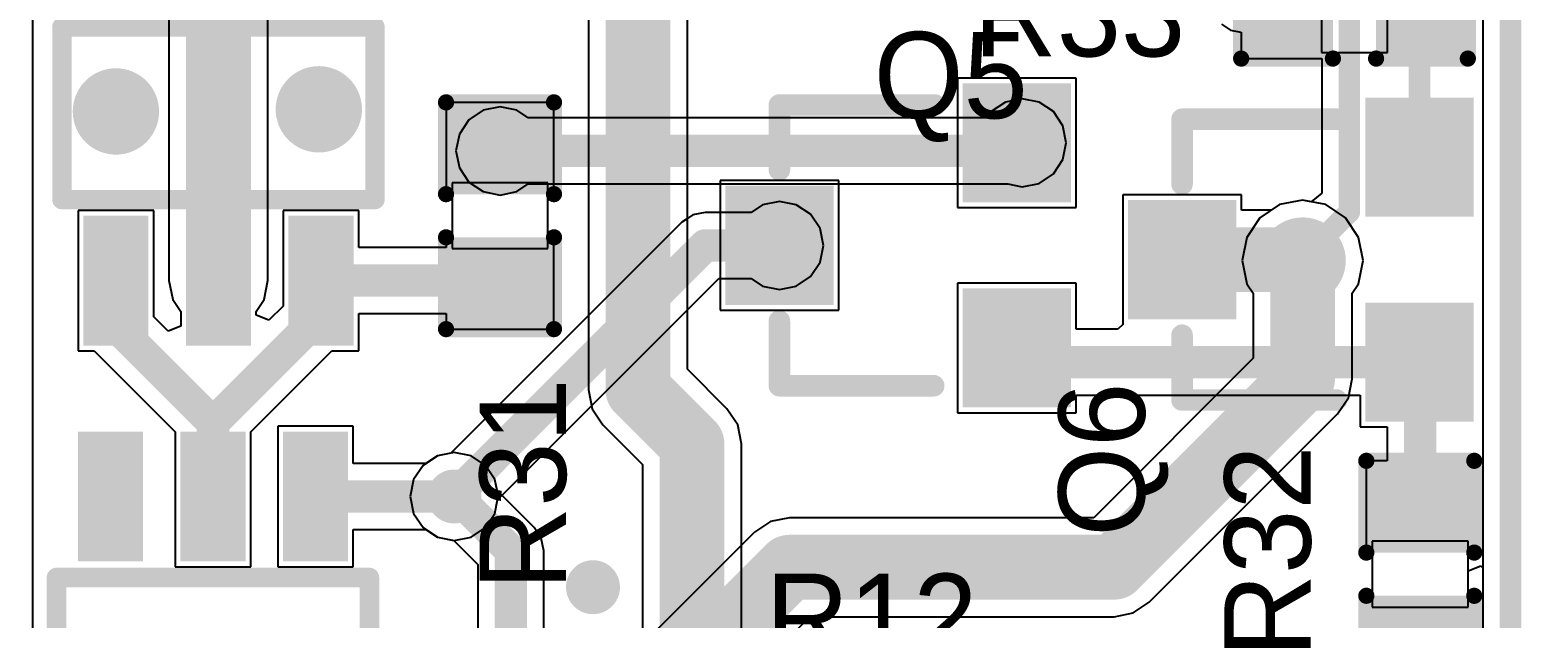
# Model space of a CAD drawing. Extents: x 10.58 to 11.54, y 9.91 to 15.27.
# Drawn here: x 10.877 to 11.421, y 11.531 to 11.745 of the extents above; entities that cross this region are included whole.
import ezdxf

# ---------------------------------------------------------------- set-up
doc = ezdxf.new("R2010")
doc.units = 0
doc.layers.get('0').update_dxf_attribs({"linetype": 'CONTINUOUS'})
for name, color, linetype in [('BOTTOMLAYER', 5, 'CONTINUOUS'), ('KEEPOUTLAYER', 6, 'CONTINUOUS'), ('MULTILAYER', 9, 'CONTINUOUS'), ('TOPLAYER', 1, 'CONTINUOUS'), ('TOPOVERLAY', 2, 'CONTINUOUS'), ('TOPPASTE', 8, 'CONTINUOUS'), ('TOPSOLDER', 216, 'CONTINUOUS'), ('VIAHOLELAYER', 16, 'CONTINUOUS')]:
    doc.layers.add(name, color=color, linetype=linetype)

# ---------------------------------------------------------------- blocks, each defined once
blk = doc.blocks.new('R_0402_1')
at = {"layer": 'TOPLAYER'}
for p, q in [((0.017, 0.0175), (-0.007, 0.0175)), ((-0.007, 0.0175), (-0.007, -0.0175)), ((0.017, -0.0175), (0.017, 0.0175)), ((-0.007, -0.0175), (0.017, -0.0175))]:
    blk.add_line(p, q, dxfattribs=at)
for points in [[(-0.006811, -0.01378), (-0.006811, 0.01378), (-0.030433, -0.01378), (-0.030433, 0.01378)], [(0.040433, -0.01378), (0.040433, 0.01378), (0.016811, -0.01378), (0.016811, 0.01378)]]:
    blk.add_solid(points, dxfattribs=at)
at = {"layer": 'TOPOVERLAY', "const_width": 0.005906}
for points in [[(-0.036339, -0.019685), (-0.036339, 0.019685)], [(-0.036339, 0.019685), (-0.002874, 0.019685)], [(0.012874, 0.019685), (0.046339, 0.019685)], [(0.046339, -0.019685), (0.046339, 0.019685)], [(-0.036339, -0.019685), (-0.002874, -0.019685)], [(0.012874, -0.019685), (0.046339, -0.019685)]]:
    blk.add_lwpolyline(points, dxfattribs=at)
at = {"layer": 'TOPOVERLAY', "const_width": 0.002953}
for points in [[(-0.037815, 0.019685, 1), (-0.034862, 0.019685, 1)], [(-0.037815, 0.019685, 1), (-0.034862, 0.019685, 1)], [(-0.00435, 0.019685, 1), (-0.001398, 0.019685, 1)], [(0.011398, 0.019685, 1), (0.01435, 0.019685, 1)], [(0.044862, 0.019685, 1), (0.047815, 0.019685, 1)], [(0.044862, 0.019685, 1), (0.047815, 0.019685, 1)], [(-0.037815, -0.019685, 1), (-0.034862, -0.019685, 1)], [(-0.037815, -0.019685, 1), (-0.034862, -0.019685, 1)], [(-0.00435, -0.019685, 1), (-0.001398, -0.019685, 1)], [(0.011398, -0.019685, 1), (0.01435, -0.019685, 1)], [(0.044862, -0.019685, 1), (0.047815, -0.019685, 1)], [(0.044862, -0.019685, 1), (0.047815, -0.019685, 1)]]:
    blk.add_lwpolyline(points, format="xyb", close=True, dxfattribs=at)
at = {"layer": 'TOPPASTE'}
for points in [[(-0.006811, -0.01378), (-0.006811, 0.01378), (-0.030433, -0.01378), (-0.030433, 0.01378)], [(0.040433, -0.01378), (0.040433, 0.01378), (0.016811, -0.01378), (0.016811, 0.01378)]]:
    blk.add_solid(points, dxfattribs=at)
at = {"layer": 'TOPSOLDER'}
for points in [[(-0.002811, -0.01778), (-0.002811, 0.01778), (-0.034433, -0.01778), (-0.034433, 0.01778)], [(0.044433, -0.01778), (0.044433, 0.01778), (0.012811, -0.01778), (0.012811, 0.01778)]]:
    blk.add_solid(points, dxfattribs=at)
blk = doc.blocks.new('R_0402_2')
at = {"layer": 'TOPLAYER'}
for p, q in [((0.017, 0.0175), (-0.007, 0.0175)), ((-0.007, 0.0175), (-0.007, -0.0175)), ((0.017, -0.0175), (0.017, 0.0175)), ((-0.007, -0.0175), (0.017, -0.0175))]:
    blk.add_line(p, q, dxfattribs=at)
for points in [[(-0.006811, -0.01378), (-0.006811, 0.01378), (-0.030433, -0.01378), (-0.030433, 0.01378)], [(0.040433, -0.01378), (0.040433, 0.01378), (0.016811, -0.01378), (0.016811, 0.01378)]]:
    blk.add_solid(points, dxfattribs=at)
at = {"layer": 'TOPOVERLAY', "const_width": 0.005906}
for points in [[(-0.036339, 0.019685), (-0.036339, -0.019685)], [(-0.036339, 0.019685), (-0.002874, 0.019685)], [(0.012874, 0.019685), (0.046339, 0.019685)], [(0.046339, 0.019685), (0.046339, -0.019685)], [(-0.036339, -0.019685), (-0.002874, -0.019685)], [(0.012874, -0.019685), (0.046339, -0.019685)]]:
    blk.add_lwpolyline(points, dxfattribs=at)
at = {"layer": 'TOPOVERLAY', "const_width": 0.002953}
for points in [[(-0.037815, 0.019685, 1), (-0.034862, 0.019685, 1)], [(-0.037815, 0.019685, 1), (-0.034862, 0.019685, 1)], [(-0.00435, 0.019685, 1), (-0.001398, 0.019685, 1)], [(0.011398, 0.019685, 1), (0.01435, 0.019685, 1)], [(0.044862, 0.019685, 1), (0.047815, 0.019685, 1)], [(0.044862, 0.019685, 1), (0.047815, 0.019685, 1)], [(-0.037815, -0.019685, 1), (-0.034862, -0.019685, 1)], [(-0.037815, -0.019685, 1), (-0.034862, -0.019685, 1)], [(-0.00435, -0.019685, 1), (-0.001398, -0.019685, 1)], [(0.011398, -0.019685, 1), (0.01435, -0.019685, 1)], [(0.044862, -0.019685, 1), (0.047815, -0.019685, 1)], [(0.044862, -0.019685, 1), (0.047815, -0.019685, 1)]]:
    blk.add_lwpolyline(points, format="xyb", close=True, dxfattribs=at)
at = {"layer": 'TOPPASTE'}
for points in [[(-0.006811, -0.01378), (-0.006811, 0.01378), (-0.030433, -0.01378), (-0.030433, 0.01378)], [(0.040433, -0.01378), (0.040433, 0.01378), (0.016811, -0.01378), (0.016811, 0.01378)]]:
    blk.add_solid(points, dxfattribs=at)
at = {"layer": 'TOPSOLDER'}
for points in [[(-0.002811, -0.01778), (-0.002811, 0.01778), (-0.034433, -0.01778), (-0.034433, 0.01778)], [(0.044433, -0.01778), (0.044433, 0.01778), (0.012811, -0.01778), (0.012811, 0.01778)]]:
    blk.add_solid(points, dxfattribs=at)
blk = doc.blocks.new('R_0402_3')
at = {"layer": 'TOPLAYER'}
for p, q in [((0.017, 0.0175), (-0.007, 0.0175)), ((-0.007, 0.0175), (-0.007, -0.0175)), ((0.017, -0.0175), (0.017, 0.0175)), ((-0.007, -0.0175), (0.017, -0.0175))]:
    blk.add_line(p, q, dxfattribs=at)
for points in [[(-0.006811, -0.01378), (-0.006811, 0.01378), (-0.030433, -0.01378), (-0.030433, 0.01378)], [(0.040433, -0.01378), (0.040433, 0.01378), (0.016811, -0.01378), (0.016811, 0.01378)]]:
    blk.add_solid(points, dxfattribs=at)
at = {"layer": 'TOPOVERLAY', "const_width": 0.005906}
for points in [[(-0.036339, 0.019685), (-0.036339, -0.019685)], [(-0.036339, 0.019685), (-0.002874, 0.019685)], [(0.012874, 0.019685), (0.046339, 0.019685)], [(0.046339, 0.019685), (0.046339, -0.019685)], [(-0.036339, -0.019685), (-0.002874, -0.019685)], [(0.012874, -0.019685), (0.046339, -0.019685)]]:
    blk.add_lwpolyline(points, dxfattribs=at)
at = {"layer": 'TOPOVERLAY', "const_width": 0.002953}
for points in [[(-0.037815, 0.019685, 1), (-0.034862, 0.019685, 1)], [(-0.037815, 0.019685, 1), (-0.034862, 0.019685, 1)], [(-0.00435, 0.019685, 1), (-0.001398, 0.019685, 1)], [(0.011398, 0.019685, 1), (0.01435, 0.019685, 1)], [(0.044862, 0.019685, 1), (0.047815, 0.019685, 1)], [(0.044862, 0.019685, 1), (0.047815, 0.019685, 1)], [(-0.037815, -0.019685, 1), (-0.034862, -0.019685, 1)], [(-0.037815, -0.019685, 1), (-0.034862, -0.019685, 1)], [(-0.00435, -0.019685, 1), (-0.001398, -0.019685, 1)], [(0.011398, -0.019685, 1), (0.01435, -0.019685, 1)], [(0.044862, -0.019685, 1), (0.047815, -0.019685, 1)], [(0.044862, -0.019685, 1), (0.047815, -0.019685, 1)]]:
    blk.add_lwpolyline(points, format="xyb", close=True, dxfattribs=at)
at = {"layer": 'TOPPASTE'}
for points in [[(-0.006811, -0.01378), (-0.006811, 0.01378), (-0.030433, -0.01378), (-0.030433, 0.01378)], [(0.040433, -0.01378), (0.040433, 0.01378), (0.016811, -0.01378), (0.016811, 0.01378)]]:
    blk.add_solid(points, dxfattribs=at)
at = {"layer": 'TOPSOLDER'}
for points in [[(-0.002811, -0.01778), (-0.002811, 0.01778), (-0.034433, -0.01778), (-0.034433, 0.01778)], [(0.044433, -0.01778), (0.044433, 0.01778), (0.012811, -0.01778), (0.012811, 0.01778)]]:
    blk.add_solid(points, dxfattribs=at)
blk = doc.blocks.new('SOT_23_4')
at = {"layer": 'TOPLAYER'}
for points in [[(-0.017716, -0.015748), (0.017716, -0.015748), (-0.017716, 0.015748), (0.017716, 0.015748)], [(-0.055118, -0.102362), (-0.019685, -0.102362), (-0.055118, -0.070866), (-0.019685, -0.070866)], [(0.019686, -0.102362), (0.055119, -0.102362), (0.019686, -0.070866), (0.055119, -0.070866)]]:
    blk.add_solid(points, dxfattribs=at)
at = {"layer": 'TOPOVERLAY', "const_width": 0.003937}
for points in [[(-0.05315, 0, 1), (-0.049213, 0, 1)], [(-0.05315, 0, 1), (-0.049213, 0, 1)], [(-0.029528, 0, 1), (-0.025591, 0, 1)], [(0.025591, 0, 1), (0.029528, 0, 1)], [(0.049213, 0, 1), (0.05315, 0, 1)], [(0.049213, 0, 1), (0.05315, 0, 1)], [(-0.05315, -0.056299, 1), (-0.049213, -0.056299, 1)], [(0.049213, -0.056693, 1), (0.05315, -0.056693, 1)]]:
    blk.add_lwpolyline(points, format="xyb", close=True, dxfattribs=at)
at = {"layer": 'TOPOVERLAY', "const_width": 0.007874}
for points in [[(-0.051181, 0), (-0.051181, -0.056299)], [(-0.051181, 0), (-0.027559, 0)], [(0.027559, 0), (0.051181, 0)], [(0.051181, 0), (0.051181, -0.056693)]]:
    blk.add_lwpolyline(points, dxfattribs=at)
at = {"layer": 'TOPPASTE'}
for points in [[(-0.017716, -0.015748), (0.017716, -0.015748), (-0.017716, 0.015748), (0.017716, 0.015748)], [(-0.055118, -0.102362), (-0.019685, -0.102362), (-0.055118, -0.070866), (-0.019685, -0.070866)], [(0.019686, -0.102362), (0.055119, -0.102362), (0.019686, -0.070866), (0.055119, -0.070866)]]:
    blk.add_solid(points, dxfattribs=at)
at = {"layer": 'TOPSOLDER'}
for points in [[(-0.021716, -0.019748), (0.021716, -0.019748), (-0.021716, 0.019748), (0.021716, 0.019748)], [(-0.059118, -0.106362), (-0.015685, -0.106362), (-0.059118, -0.066866), (-0.015685, -0.066866)], [(0.015686, -0.106362), (0.059118, -0.106362), (0.015686, -0.066866), (0.059118, -0.066866)]]:
    blk.add_solid(points, dxfattribs=at)
blk = doc.blocks.new('SOT_23_5')
at = {"layer": 'TOPLAYER'}
for points in [[(-0.017716, -0.015748), (0.017716, -0.015748), (-0.017716, 0.015748), (0.017716, 0.015748)], [(-0.055118, -0.102362), (-0.019685, -0.102362), (-0.055118, -0.070866), (-0.019685, -0.070866)], [(0.019686, -0.102362), (0.055119, -0.102362), (0.019686, -0.070866), (0.055119, -0.070866)]]:
    blk.add_solid(points, dxfattribs=at)
at = {"layer": 'TOPOVERLAY', "const_width": 0.003937}
for points in [[(-0.05315, 0, 1), (-0.049213, 0, 1)], [(-0.05315, 0, 1), (-0.049213, 0, 1)], [(-0.029528, 0, 1), (-0.025591, 0, 1)], [(0.025591, 0, 1), (0.029528, 0, 1)], [(0.049213, 0, 1), (0.05315, 0, 1)], [(0.049213, 0, 1), (0.05315, 0, 1)], [(-0.05315, -0.056299, 1), (-0.049213, -0.056299, 1)], [(0.049213, -0.056693, 1), (0.05315, -0.056693, 1)]]:
    blk.add_lwpolyline(points, format="xyb", close=True, dxfattribs=at)
at = {"layer": 'TOPOVERLAY', "const_width": 0.007874}
for points in [[(-0.051181, 0), (-0.051181, -0.056299)], [(-0.051181, 0), (-0.027559, 0)], [(0.027559, 0), (0.051181, 0)], [(0.051181, 0), (0.051181, -0.056693)]]:
    blk.add_lwpolyline(points, dxfattribs=at)
at = {"layer": 'TOPPASTE'}
for points in [[(-0.017716, -0.015748), (0.017716, -0.015748), (-0.017716, 0.015748), (0.017716, 0.015748)], [(-0.055118, -0.102362), (-0.019685, -0.102362), (-0.055118, -0.070866), (-0.019685, -0.070866)], [(0.019686, -0.102362), (0.055119, -0.102362), (0.019686, -0.070866), (0.055119, -0.070866)]]:
    blk.add_solid(points, dxfattribs=at)
at = {"layer": 'TOPSOLDER'}
for points in [[(-0.021716, -0.019748), (0.021716, -0.019748), (-0.021716, 0.019748), (0.021716, 0.019748)], [(-0.059118, -0.106362), (-0.015685, -0.106362), (-0.059118, -0.066866), (-0.015685, -0.066866)], [(0.015686, -0.106362), (0.059118, -0.106362), (0.015686, -0.066866), (0.059118, -0.066866)]]:
    blk.add_solid(points, dxfattribs=at)
blk = doc.blocks.new('SOT_23_6L_18')
at = {"layer": 'TOPLAYER'}
for points in [[(-0.045276, 0.080709), (-0.045276, 0.041339), (-0.029528, 0.080709), (-0.029528, 0.041339)], [(-0.007874, 0.080709), (-0.007874, 0.041339), (0.007874, 0.080709), (0.007874, 0.041339)], [(0.029528, 0.080709), (0.029528, 0.041339), (0.045276, 0.080709), (0.045276, 0.041339)], [(-0.045276, -0.041339), (-0.045276, -0.080709), (-0.029528, -0.041339), (-0.029528, -0.080709)], [(-0.007874, -0.041339), (-0.007874, -0.080709), (0.007874, -0.041339), (0.007874, -0.080709)], [(0.029528, -0.041339), (0.029528, -0.080709), (0.045276, -0.041339), (0.045276, -0.080709)]]:
    blk.add_solid(points, dxfattribs=at)
at = {"layer": 'TOPOVERLAY', "const_width": 0.007087}
for points in [[(-0.057087, -0.031496), (-0.057087, 0.031496)], [(-0.057087, 0.031496), (0.057087, 0.031496)], [(0.057087, -0.031496), (0.057087, 0.031496)], [(-0.057087, -0.031496), (0.057087, -0.031496)]]:
    blk.add_lwpolyline(points, dxfattribs=at)
at = {"layer": 'TOPOVERLAY'}
for points, const_width in [([(-0.058858, 0.031496, 1), (-0.055315, 0.031496, 1)], 0.003543), ([(-0.058858, 0.031496, 1), (-0.055315, 0.031496, 1)], 0.003543), ([(0.055315, 0.031496, 1), (0.058858, 0.031496, 1)], 0.003543), ([(0.055315, 0.031496, 1), (0.058858, 0.031496, 1)], 0.003543), ([(-0.058858, -0.031496, 1), (-0.055315, -0.031496, 1)], 0.003543), ([(-0.058858, -0.031496, 1), (-0.055315, -0.031496, 1)], 0.003543), ([(0.055315, -0.031496, 1), (0.058858, -0.031496, 1)], 0.003543), ([(0.055315, -0.031496, 1), (0.058858, -0.031496, 1)], 0.003543), ([(-0.055, -0.045, 1), (-0.062874, -0.045, 1)], 0.007874), ([(-0.064842, -0.045, 1), (-0.060906, -0.045, 1)], 0.003937), ([(-0.056968, -0.045, 1), (-0.053032, -0.045, 1)], 0.003937)]:
    blk.add_lwpolyline(points, format="xyb", close=True, dxfattribs=dict(at, const_width=const_width))
at = {"layer": 'TOPPASTE'}
for points in [[(-0.045276, 0.080709), (-0.045276, 0.041339), (-0.029528, 0.080709), (-0.029528, 0.041339)], [(-0.007874, 0.080709), (-0.007874, 0.041339), (0.007874, 0.080709), (0.007874, 0.041339)], [(0.029528, 0.080709), (0.029528, 0.041339), (0.045276, 0.080709), (0.045276, 0.041339)], [(-0.045276, -0.041339), (-0.045276, -0.080709), (-0.029528, -0.041339), (-0.029528, -0.080709)], [(-0.007874, -0.041339), (-0.007874, -0.080709), (0.007874, -0.041339), (0.007874, -0.080709)], [(0.029528, -0.041339), (0.029528, -0.080709), (0.045276, -0.041339), (0.045276, -0.080709)]]:
    blk.add_solid(points, dxfattribs=at)
at = {"layer": 'TOPSOLDER'}
for points in [[(-0.049276, 0.084709), (-0.049276, 0.037339), (-0.025528, 0.084709), (-0.025528, 0.037339)], [(-0.011874, 0.084709), (-0.011874, 0.037339), (0.011874, 0.084709), (0.011874, 0.037339)], [(0.025528, 0.084709), (0.025528, 0.037339), (0.049276, 0.084709), (0.049276, 0.037339)], [(-0.049276, -0.037339), (-0.049276, -0.084709), (-0.025528, -0.037339), (-0.025528, -0.084709)], [(-0.011874, -0.037339), (-0.011874, -0.084709), (0.011874, -0.037339), (0.011874, -0.084709)], [(0.025528, -0.037339), (0.025528, -0.084709), (0.049276, -0.037339), (0.049276, -0.084709)]]:
    blk.add_solid(points, dxfattribs=at)
blk = doc.blocks.new('SOT_23_6L_71')
at = {"layer": 'TOPLAYER'}
for points in [[(-0.045276, 0.080709), (-0.045276, 0.041339), (-0.029528, 0.080709), (-0.029528, 0.041339)], [(-0.007874, 0.080709), (-0.007874, 0.041339), (0.007874, 0.080709), (0.007874, 0.041339)], [(0.029528, 0.080709), (0.029528, 0.041339), (0.045276, 0.080709), (0.045276, 0.041339)], [(-0.045276, -0.041339), (-0.045276, -0.080709), (-0.029528, -0.041339), (-0.029528, -0.080709)], [(-0.007874, -0.041339), (-0.007874, -0.080709), (0.007874, -0.041339), (0.007874, -0.080709)], [(0.029528, -0.041339), (0.029528, -0.080709), (0.045276, -0.041339), (0.045276, -0.080709)]]:
    blk.add_solid(points, dxfattribs=at)
at = {"layer": 'TOPOVERLAY', "const_width": 0.007087}
for points in [[(-0.057087, 0.031496), (-0.057087, -0.031496)], [(0.057087, 0.031496), (-0.057087, 0.031496)], [(0.057087, 0.031496), (0.057087, -0.031496)], [(0.057087, -0.031496), (-0.057087, -0.031496)]]:
    blk.add_lwpolyline(points, dxfattribs=at)
at = {"layer": 'TOPOVERLAY'}
for points, const_width in [([(-0.058858, 0.031496, 1), (-0.055315, 0.031496, 1)], 0.003543), ([(-0.058858, 0.031496, 1), (-0.055315, 0.031496, 1)], 0.003543), ([(0.055315, 0.031496, 1), (0.058858, 0.031496, 1)], 0.003543), ([(0.055315, 0.031496, 1), (0.058858, 0.031496, 1)], 0.003543), ([(-0.058858, -0.031496, 1), (-0.055315, -0.031496, 1)], 0.003543), ([(-0.058858, -0.031496, 1), (-0.055315, -0.031496, 1)], 0.003543), ([(0.055315, -0.031496, 1), (0.058858, -0.031496, 1)], 0.003543), ([(0.055315, -0.031496, 1), (0.058858, -0.031496, 1)], 0.003543), ([(-0.055, -0.045, 1), (-0.062874, -0.045, 1)], 0.007874), ([(-0.064842, -0.045, 1), (-0.060906, -0.045, 1)], 0.003937), ([(-0.056968, -0.045, 1), (-0.053032, -0.045, 1)], 0.003937)]:
    blk.add_lwpolyline(points, format="xyb", close=True, dxfattribs=dict(at, const_width=const_width))
at = {"layer": 'TOPPASTE'}
for points in [[(-0.045276, 0.080709), (-0.045276, 0.041339), (-0.029528, 0.080709), (-0.029528, 0.041339)], [(-0.007874, 0.080709), (-0.007874, 0.041339), (0.007874, 0.080709), (0.007874, 0.041339)], [(0.029528, 0.080709), (0.029528, 0.041339), (0.045276, 0.080709), (0.045276, 0.041339)], [(-0.045276, -0.041339), (-0.045276, -0.080709), (-0.029528, -0.041339), (-0.029528, -0.080709)], [(-0.007874, -0.041339), (-0.007874, -0.080709), (0.007874, -0.041339), (0.007874, -0.080709)], [(0.029528, -0.041339), (0.029528, -0.080709), (0.045276, -0.041339), (0.045276, -0.080709)]]:
    blk.add_solid(points, dxfattribs=at)
at = {"layer": 'TOPSOLDER'}
for points in [[(-0.049276, 0.084709), (-0.049276, 0.037339), (-0.025528, 0.084709), (-0.025528, 0.037339)], [(-0.011874, 0.084709), (-0.011874, 0.037339), (0.011874, 0.084709), (0.011874, 0.037339)], [(0.025528, 0.084709), (0.025528, 0.037339), (0.049276, 0.084709), (0.049276, 0.037339)], [(-0.049276, -0.037339), (-0.049276, -0.084709), (-0.025528, -0.037339), (-0.025528, -0.084709)], [(-0.011874, -0.037339), (-0.011874, -0.084709), (0.011874, -0.037339), (0.011874, -0.084709)], [(0.025528, -0.037339), (0.025528, -0.084709), (0.049276, -0.037339), (0.049276, -0.084709)]]:
    blk.add_solid(points, dxfattribs=at)

msp = doc.modelspace()

# ---------------------------------------------------------------- linework, layer by layer
at = {"layer": 'BOTTOMLAYER'}
for p, q in [((11.406985, 12.425671), (11.406985, 11.328965)), ((10.877994, 11.047513), (10.877994, 11.903213)), ((11.232805, 11.718936), (11.227596, 11.715456)), ((11.23895, 11.720159), (11.232805, 11.718936)), ((11.245095, 11.718936), (11.23895, 11.720159)), ((11.250304, 11.715456), (11.245095, 11.718936)), ((11.042314, 11.715957), (11.037105, 11.712476)), ((11.048459, 11.717179), (11.042314, 11.715957)), ((11.054603, 11.715957), (11.048459, 11.717179)), ((11.058782, 11.713165), (11.054603, 11.715957)), ((11.226066, 11.713165), (11.058782, 11.713165)), ((11.227596, 11.715456), (11.226066, 11.713165)), ((11.253784, 11.710247), (11.250304, 11.715456)), ((11.033625, 11.707267), (11.032402, 11.701123)), ((11.037105, 11.712476), (11.033625, 11.707267)), ((11.255007, 11.704102), (11.253784, 11.710247)), ((11.253784, 11.697957), (11.255007, 11.704102)), ((11.032402, 11.701123), (11.033625, 11.694978)), ((11.250304, 11.692748), (11.253784, 11.697957)), ((11.033625, 11.694978), (11.037105, 11.689769)), ((11.245095, 11.689268), (11.250304, 11.692748)), ((11.037105, 11.689769), (11.042314, 11.686288)), ((11.042314, 11.686288), (11.048459, 11.685066)), ((11.048459, 11.685066), (11.054603, 11.686288)), ((11.054603, 11.686288), (11.058782, 11.68908)), ((11.058782, 11.68908), (11.233749, 11.68908)), ((11.233749, 11.68908), (11.23895, 11.688046)), ((11.23895, 11.688046), (11.245095, 11.689268)), ((11.144223, 11.681535), (11.140044, 11.678743)), ((11.150367, 11.682757), (11.144223, 11.681535)), ((11.156512, 11.681535), (11.150367, 11.682757)), ((11.161721, 11.678054), (11.156512, 11.681535)), ((11.332784, 11.681553), (11.325622, 11.676767)), ((11.341233, 11.683233), (11.332784, 11.681553)), ((11.349682, 11.681553), (11.341233, 11.683233)), ((11.356844, 11.676767), (11.349682, 11.681553)), ((11.114837, 11.675216), (11.03056, 11.590939)), ((11.117179, 11.676781), (11.114837, 11.675216)), ((11.114837, 11.675216), (11.114837, 11.675216)), ((11.118744, 11.677826), (11.117179, 11.676781)), ((11.123352, 11.678743), (11.118744, 11.677826)), ((11.140044, 11.678743), (11.123352, 11.678743)), ((11.165202, 11.672845), (11.161721, 11.678054)), ((11.325622, 11.676767), (11.320836, 11.669605)), ((11.36163, 11.669605), (11.356844, 11.676767)), ((11.166424, 11.666701), (11.165202, 11.672845)), ((11.320836, 11.669605), (11.319155, 11.661156)), ((11.363311, 11.661156), (11.36163, 11.669605)), ((11.165202, 11.660556), (11.166424, 11.666701)), ((11.161721, 11.655347), (11.165202, 11.660556)), ((11.319155, 11.661156), (11.320836, 11.652707)), ((11.36163, 11.652707), (11.363311, 11.661156)), ((11.047591, 11.573908), (11.128341, 11.654658)), ((11.128341, 11.654658), (11.140044, 11.654658)), ((11.140044, 11.654658), (11.144223, 11.651866)), ((11.156512, 11.651866), (11.161721, 11.655347)), ((11.320836, 11.652707), (11.323169, 11.649214)), ((11.359296, 11.649214), (11.36163, 11.652707)), ((11.144223, 11.651866), (11.150367, 11.650644)), ((11.150367, 11.650644), (11.156512, 11.651866)), ((11.323169, 11.649214), (11.323169, 11.625528)), ((11.359296, 11.618045), (11.359296, 11.649214)), ((11.323169, 11.625528), (11.26505, 11.567408)), ((11.357921, 11.611133), (11.359296, 11.618045)), ((11.354006, 11.605272), (11.357921, 11.611133)), ((11.285305, 11.536572), (11.354006, 11.605272)), ((11.025632, 11.589959), (11.020423, 11.586478)), ((11.03056, 11.590939), (11.025632, 11.589959)), ((11.020423, 11.586478), (11.016942, 11.581269)), ((11.016942, 11.581269), (11.01572, 11.575124)), ((11.01572, 11.575124), (11.016942, 11.56898)), ((11.04661, 11.56898), (11.047591, 11.573908)), ((11.016942, 11.56898), (11.020423, 11.563771)), ((11.04313, 11.563771), (11.04661, 11.56898)), ((11.147115, 11.566033), (11.141255, 11.562117)), ((11.154028, 11.567408), (11.147115, 11.566033)), ((11.26505, 11.567408), (11.154028, 11.567408)), ((11.141255, 11.562117), (10.970389, 11.391251)), ((11.020423, 11.563771), (11.025632, 11.56029)), ((11.025632, 11.56029), (11.031776, 11.559068)), ((11.031776, 11.559068), (11.037921, 11.56029)), ((11.037921, 11.56029), (11.04313, 11.563771)), ((11.279445, 11.532656), (11.285305, 11.536572)), ((11.001226, 11.370996), (11.16151, 11.531281)), ((11.16151, 11.531281), (11.272532, 11.531281)), ((11.272532, 11.531281), (11.279445, 11.532656))]:
    msp.add_line(p, q, dxfattribs=at)
for points, const_width in [([(10.90048, 11.715527, 1), (10.916228, 11.715527, 1)], 0.015748), ([(10.974496, 11.716315, 1), (10.990244, 11.716315, 1)], 0.015748), ([(11.234029, 11.704102, 1), (11.243871, 11.704102, 1)], 0.009843), ([(11.043538, 11.701123, 1), (11.05338, 11.701123, 1)], 0.009843), ([(11.235997, 11.704102, 1), (11.241903, 11.704102, 1)], 0.005906), ([(11.045506, 11.701123, 1), (11.051412, 11.701123, 1)], 0.005906), ([(11.233018, 11.701123, 1), (11.238923, 11.701123, 1)], 0.005906), ([(11.233018, 11.701123, 1), (11.238923, 11.701123, 1)], 0.005906), ([(11.145446, 11.666701, 1), (11.155289, 11.666701, 1)], 0.009843), ([(11.333359, 11.661156, 1), (11.349107, 11.661156, 1)], 0.015748), ([(11.1204, 11.666701, 1), (11.126305, 11.666701, 1)], 0.005906), ([(11.1204, 11.666701, 1), (11.126305, 11.666701, 1)], 0.005906), ([(11.147415, 11.666701, 1), (11.15332, 11.666701, 1)], 0.005906), ([(11.335327, 11.661156, 1), (11.347138, 11.661156, 1)], 0.011811), ([(11.335327, 11.618045, 1), (11.347138, 11.618045, 1)], 0.011811), ([(11.335327, 11.618045, 1), (11.347138, 11.618045, 1)], 0.011811), ([(11.026855, 11.575124, 1), (11.036697, 11.575124, 1)], 0.009843), ([(11.028823, 11.575124, 1), (11.034729, 11.575124, 1)], 0.005906), ([(11.148122, 11.549345, 1), (11.159933, 11.549345, 1)], 0.011811), ([(11.148122, 11.549345, 1), (11.159933, 11.549345, 1)], 0.011811), ([(11.266626, 11.549345, 1), (11.278438, 11.549345, 1)], 0.011811), ([(11.266626, 11.549345, 1), (11.278438, 11.549345, 1)], 0.011811), ([(11.077453, 11.542061, 1), (11.087296, 11.542061, 1)], 0.009843)]:
    msp.add_lwpolyline(points, format="xyb", close=True, dxfattribs=dict(at, const_width=const_width))
for points, const_width in [([(11.235971, 11.701123), (11.23895, 11.704102)], 0.011811), ([(11.048459, 11.701123), (11.235971, 11.701123)], 0.011811), ([(11.031776, 11.575124), (11.123352, 11.666701)], 0.011811), ([(11.123352, 11.666701), (11.150367, 11.666701)], 0.011811), ([(11.341233, 11.618045), (11.341233, 11.661156)], 0.023622), ([(11.272532, 11.549345), (11.341233, 11.618045)], 0.023622), ([(10.983162, 11.378478), (11.154028, 11.549345)], 0.023622), ([(11.154028, 11.549345), (11.272532, 11.549345)], 0.023622)]:
    msp.add_lwpolyline(points, dxfattribs=dict(at, const_width=const_width))
at = {"layer": 'KEEPOUTLAYER', "const_width": 0.007874}
msp.add_lwpolyline([(11.417021, 10.696586), (11.417021, 12.641469)], dxfattribs=at)
at = {"layer": 'MULTILAYER'}
for points, const_width in [([(10.90048, 11.715527, 1), (10.916228, 11.715527, 1)], 0.015748), ([(10.974496, 11.716315, 1), (10.990244, 11.716315, 1)], 0.015748), ([(11.234029, 11.704102, 1), (11.243871, 11.704102, 1)], 0.009843), ([(11.043538, 11.701123, 1), (11.05338, 11.701123, 1)], 0.009843), ([(11.145446, 11.666701, 1), (11.155289, 11.666701, 1)], 0.009843), ([(11.333359, 11.661156, 1), (11.349107, 11.661156, 1)], 0.015748), ([(11.026855, 11.575124, 1), (11.036697, 11.575124, 1)], 0.009843), ([(11.077453, 11.542061, 1), (11.087296, 11.542061, 1)], 0.009843)]:
    msp.add_lwpolyline(points, format="xyb", close=True, dxfattribs=dict(at, const_width=const_width))
at = {"layer": 'TOPLAYER'}
for p, q in [((11.080695, 12.045195), (11.080695, 11.614063)), ((11.116822, 11.621545), (11.116822, 12.045195)), ((10.927697, 11.77592), (10.927697, 11.653872)), ((10.963824, 11.653872), (10.963824, 11.77592)), ((11.311658, 11.747405), (11.314914, 11.745229)), ((11.314914, 11.745229), (11.318754, 11.744465)), ((11.318754, 11.744465), (11.31882, 11.744465)), ((11.31882, 11.744465), (11.31882, 11.734816)), ((11.31882, 11.734816), (11.348247, 11.734816)), ((11.348247, 11.734816), (11.348247, 11.685779)), ((11.258635, 11.727725), (11.215328, 11.727725)), ((11.215328, 11.727725), (11.215328, 11.680481)), ((11.258635, 11.680481), (11.258635, 11.727725)), ((11.068144, 11.718839), (11.028774, 11.718839)), ((11.028774, 11.718839), (11.028774, 11.683406)), ((11.068144, 11.683406), (11.068144, 11.718839)), ((11.172021, 11.690323), (11.128714, 11.690323)), ((11.128714, 11.690323), (11.128714, 11.643079)), ((11.172021, 11.643079), (11.172021, 11.690323)), ((11.348247, 11.685779), (11.344382, 11.682607)), ((11.028774, 11.683406), (11.030959, 11.683406)), ((11.030959, 11.683406), (11.030959, 11.671595)), ((11.065959, 11.671595), (11.065959, 11.683406)), ((11.065959, 11.683406), (11.068144, 11.683406)), ((11.215328, 11.680481), (11.258635, 11.680481)), ((11.318912, 11.685123), (11.275605, 11.685123)), ((11.275605, 11.685123), (11.275605, 11.639677)), ((11.318912, 11.679564), (11.318912, 11.685123)), ((11.332784, 11.681553), (11.329808, 11.679564)), ((11.341233, 11.683233), (11.332784, 11.681553)), ((11.344382, 11.682607), (11.341233, 11.683233)), ((10.922138, 11.679463), (10.894579, 11.679463)), ((10.894579, 11.679463), (10.894579, 11.628282)), ((10.922138, 11.640588), (10.922138, 11.679463)), ((10.996942, 11.679463), (10.969383, 11.679463)), ((10.969383, 11.679463), (10.969383, 11.644591)), ((10.996942, 11.665915), (10.996942, 11.679463)), ((11.329808, 11.679564), (11.318912, 11.679564)), ((11.030959, 11.671595), (11.028774, 11.671595)), ((11.028774, 11.671595), (11.028774, 11.665915)), ((11.068144, 11.671595), (11.065959, 11.671595)), ((11.068144, 11.636162), (11.068144, 11.671595)), ((11.028774, 11.665915), (10.996942, 11.665915)), ((10.927697, 11.653872), (10.929072, 11.64696)), ((10.962449, 11.64696), (10.963824, 11.653872)), ((11.258635, 11.652921), (11.215328, 11.652921)), ((11.215328, 11.652921), (11.215328, 11.605677)), ((11.258635, 11.636141), (11.258635, 11.652921)), ((10.929072, 11.64696), (10.931981, 11.642606)), ((10.931981, 11.642606), (10.931981, 11.637278)), ((10.95954, 11.642606), (10.962449, 11.64696)), ((10.95954, 11.641281), (10.95954, 11.642606)), ((10.969383, 11.644591), (10.964159, 11.639368)), ((10.996942, 11.628282), (10.996942, 11.64183)), ((10.996942, 11.64183), (11.028774, 11.64183)), ((11.028774, 11.64183), (11.028774, 11.636162)), ((11.128714, 11.643079), (11.172021, 11.643079)), ((10.927361, 11.635365), (10.922138, 11.640588)), ((10.931981, 11.637278), (10.927361, 11.635365)), ((10.964159, 11.639368), (10.95954, 11.641281)), ((11.275605, 11.637879), (11.273868, 11.636141)), ((11.275605, 11.639677), (11.275605, 11.639677)), ((11.275605, 11.639677), (11.275605, 11.639677)), ((11.275605, 11.639677), (11.275605, 11.637879)), ((11.028774, 11.636162), (11.068144, 11.636162)), ((11.273868, 11.636141), (11.258635, 11.636141)), ((10.894579, 11.628282), (10.900383, 11.628282)), ((10.900383, 11.628282), (10.929979, 11.598686)), ((10.957538, 11.598686), (10.987134, 11.628282)), ((10.987134, 11.628282), (10.996942, 11.628282)), ((11.131255, 11.607112), (11.116822, 11.621545)), ((11.080695, 11.614063), (11.080695, 11.614063)), ((11.080695, 11.614063), (11.080695, 11.614063)), ((11.080695, 11.614063), (11.08207, 11.60715)), ((11.258635, 11.605677), (11.258635, 11.612057)), ((11.258635, 11.612057), (11.36222, 11.612057)), ((11.36222, 11.612057), (11.36222, 11.600477)), ((11.08207, 11.60715), (11.085986, 11.60129)), ((11.135171, 11.601252), (11.131255, 11.607112)), ((11.215328, 11.605677), (11.258635, 11.605677)), ((10.929979, 11.598686), (10.929979, 11.549534)), ((10.957538, 11.549534), (10.957538, 11.598686)), ((10.99494, 11.600715), (10.967381, 11.600715)), ((10.967381, 11.600715), (10.967381, 11.549534)), ((10.99494, 11.587167), (10.99494, 11.600715)), ((11.085986, 11.60129), (11.100419, 11.586857)), ((11.136546, 11.594339), (11.135171, 11.601252)), ((11.36222, 11.600477), (11.372116, 11.600477)), ((11.372116, 11.600477), (11.372116, 11.588139)), ((11.136546, 11.330627), (11.136546, 11.594339)), ((11.136546, 11.594339), (11.136546, 11.594339)), ((11.136546, 11.594339), (11.136546, 11.594339)), ((11.136546, 11.594339), (11.136546, 11.594339)), ((11.136546, 11.594339), (11.136546, 11.594339)), ((11.136546, 11.594339), (11.136546, 11.594339)), ((11.025632, 11.589959), (11.021453, 11.587167)), ((11.031776, 11.591181), (11.025632, 11.589959)), ((11.037921, 11.589959), (11.031776, 11.591181)), ((11.04313, 11.586478), (11.037921, 11.589959)), ((11.372116, 11.588139), (11.364474, 11.588139)), ((11.364474, 11.588139), (11.364474, 11.552706)), ((11.021453, 11.587167), (10.99494, 11.587167)), ((11.04661, 11.581269), (11.04313, 11.586478)), ((11.100419, 11.586857), (11.100419, 11.167594)), ((11.047391, 11.577343), (11.04661, 11.581269)), ((11.060875, 11.563859), (11.047391, 11.577343)), ((10.99494, 11.549534), (10.99494, 11.563082)), ((10.99494, 11.563082), (11.021453, 11.563082)), ((11.021453, 11.563082), (11.025632, 11.56029)), ((11.025632, 11.56029), (11.031563, 11.55911)), ((11.060876, 11.563858), (11.060875, 11.563859)), ((11.06244, 11.561516), (11.060876, 11.563858)), ((11.063486, 11.559952), (11.06244, 11.561516)), ((11.031563, 11.55911), (11.040318, 11.550355)), ((11.064403, 11.555343), (11.063486, 11.559952)), ((11.064403, 11.428394), (11.064403, 11.555343)), ((10.929979, 11.549534), (10.957538, 11.549534)), ((10.967381, 11.549534), (10.99494, 11.549534)), ((11.040318, 11.550355), (11.040318, 11.428394)), ((11.364474, 11.552706), (11.366659, 11.552706)), ((11.366659, 11.552706), (11.366659, 11.534801)), ((11.401659, 11.547964), (11.406278, 11.549878)), ((11.406278, 11.549878), (11.406985, 11.549171)), ((11.401659, 11.534801), (11.401659, 11.547964)), ((11.406985, 11.549171), (11.406985, 11.328965)), ((11.366659, 11.534801), (11.401659, 11.534801))]:
    msp.add_line(p, q, dxfattribs=at)
for points, const_width in [([(11.098759, 11.614063), (11.098759, 12.100401)], 0.023622), ([(10.94576, 11.653872), (10.94576, 11.77592)], 0.023622), ([(11.358282, 11.678895), (11.358282, 11.768512)], 0.007874), ([(11.383873, 11.698903), (11.383873, 11.754408)], 0.007874), ([(11.340888, 11.661501), (11.358282, 11.678895)], 0.007874), ([(11.297259, 11.661501), (11.340888, 11.661501)], 0.023622), ([(11.340888, 11.661501), (11.341233, 11.661156)], 0.023622), ([(10.908359, 11.637337), (10.908359, 11.653872)], 0.011811), ([(10.983162, 11.653872), (11.048452, 11.653872)], 0.011811), ([(10.983162, 11.64134), (10.983162, 11.653872)], 0.011811), ([(11.048452, 11.653872), (11.048459, 11.653879)], 0.011811), ([(10.908359, 11.637337), (10.943759, 11.601937)], 0.011811), ([(10.943759, 11.601937), (10.983162, 11.64134)], 0.011811), ([(11.23895, 11.629299), (11.24415, 11.624099)], 0.011811), ([(11.098759, 11.614063), (11.118482, 11.594339)], 0.023622), ([(11.24415, 11.624099), (11.383873, 11.624099)], 0.011811), ([(11.383873, 11.624099), (11.384159, 11.623813)], 0.011811), ([(11.384159, 11.570423), (11.384159, 11.623813)], 0.011811), ([(10.943759, 11.575124), (10.943759, 11.601937)], 0.011811), ([(11.118482, 11.150094), (11.118482, 11.594339)], 0.023622), ([(10.98116, 11.575124), (11.031776, 11.575124)], 0.011811), ([(11.031776, 11.575124), (11.032178, 11.575526)], 0.011811), ([(11.032178, 11.575526), (11.05236, 11.555343)], 0.011811), ([(11.05236, 11.411661), (11.05236, 11.555343)], 0.011811)]:
    msp.add_lwpolyline(points, dxfattribs=dict(at, const_width=const_width))
for points, const_width in [([(10.90048, 11.715527, 1), (10.916228, 11.715527, 1)], 0.015748), ([(10.974496, 11.716315, 1), (10.990244, 11.716315, 1)], 0.015748), ([(11.234029, 11.704102, 1), (11.243871, 11.704102, 1)], 0.009843), ([(11.043538, 11.701123, 1), (11.05338, 11.701123, 1)], 0.009843), ([(11.381904, 11.698903, 1), (11.385841, 11.698903, 1)], 0.003937), ([(11.356314, 11.678895, 1), (11.360251, 11.678895, 1)], 0.003937), ([(11.356314, 11.678895, 1), (11.360251, 11.678895, 1)], 0.003937), ([(11.145446, 11.666701, 1), (11.155289, 11.666701, 1)], 0.009843), ([(11.333359, 11.661156, 1), (11.349107, 11.661156, 1)], 0.015748), ([(11.291353, 11.661501, 1), (11.303164, 11.661501, 1)], 0.011811), ([(11.334982, 11.661501, 1), (11.346793, 11.661501, 1)], 0.011811), ([(11.334982, 11.661501, 1), (11.346793, 11.661501, 1)], 0.011811), ([(11.335327, 11.661156, 1), (11.347138, 11.661156, 1)], 0.011811), ([(10.939855, 11.653872, 1), (10.951666, 11.653872, 1)], 0.011811), ([(11.338919, 11.661501, 1), (11.342856, 11.661501, 1)], 0.003937), ([(10.905406, 11.653872, 1), (10.911312, 11.653872, 1)], 0.005906), ([(10.980209, 11.653872, 1), (10.986115, 11.653872, 1)], 0.005906), ([(10.980209, 11.653872, 1), (10.986115, 11.653872, 1)], 0.005906), ([(11.0455, 11.653872, 1), (11.051405, 11.653872, 1)], 0.005906), ([(11.0455, 11.653872, 1), (11.051405, 11.653872, 1)], 0.005906), ([(11.045506, 11.653879, 1), (11.051412, 11.653879, 1)], 0.005906), ([(10.905406, 11.637337, 1), (10.911312, 11.637337, 1)], 0.005906), ([(10.905406, 11.637337, 1), (10.911312, 11.637337, 1)], 0.005906), ([(10.980209, 11.64134, 1), (10.986115, 11.64134, 1)], 0.005906), ([(10.980209, 11.64134, 1), (10.986115, 11.64134, 1)], 0.005906), ([(11.235997, 11.629299, 1), (11.241903, 11.629299, 1)], 0.005906), ([(11.092853, 11.614063, 1), (11.104664, 11.614063, 1)], 0.011811), ([(11.092853, 11.614063, 1), (11.104664, 11.614063, 1)], 0.011811), ([(11.241197, 11.624099, 1), (11.247103, 11.624099, 1)], 0.005906), ([(11.241197, 11.624099, 1), (11.247103, 11.624099, 1)], 0.005906), ([(11.38092, 11.624099, 1), (11.386826, 11.624099, 1)], 0.005906), ([(11.38092, 11.624099, 1), (11.386826, 11.624099, 1)], 0.005906), ([(11.381206, 11.623813, 1), (11.387111, 11.623813, 1)], 0.005906), ([(11.381206, 11.623813, 1), (11.387111, 11.623813, 1)], 0.005906), ([(10.940806, 11.601937, 1), (10.946711, 11.601937, 1)], 0.005906), ([(10.940806, 11.601937, 1), (10.946711, 11.601937, 1)], 0.005906), ([(10.940806, 11.601937, 1), (10.946711, 11.601937, 1)], 0.005906), ([(11.112577, 11.594339, 1), (11.124388, 11.594339, 1)], 0.011811), ([(11.112577, 11.594339, 1), (11.124388, 11.594339, 1)], 0.011811), ([(11.026855, 11.575124, 1), (11.036697, 11.575124, 1)], 0.009843), ([(10.940806, 11.575124, 1), (10.946711, 11.575124, 1)], 0.005906), ([(10.978208, 11.575124, 1), (10.984113, 11.575124, 1)], 0.005906), ([(11.028823, 11.575124, 1), (11.034729, 11.575124, 1)], 0.005906), ([(11.028823, 11.575124, 1), (11.034729, 11.575124, 1)], 0.005906), ([(11.029225, 11.575526, 1), (11.03513, 11.575526, 1)], 0.005906), ([(11.029225, 11.575526, 1), (11.03513, 11.575526, 1)], 0.005906), ([(11.381206, 11.570423, 1), (11.387111, 11.570423, 1)], 0.005906), ([(11.049408, 11.555343, 1), (11.055313, 11.555343, 1)], 0.005906), ([(11.049408, 11.555343, 1), (11.055313, 11.555343, 1)], 0.005906), ([(11.077453, 11.542061, 1), (11.087296, 11.542061, 1)], 0.009843)]:
    msp.add_lwpolyline(points, format="xyb", close=True, dxfattribs=dict(at, const_width=const_width))
at = {"layer": 'VIAHOLELAYER'}
for points, const_width in [([(10.902449, 11.715527, 1), (10.91426, 11.715527, 1)], 0.011811), ([(10.976464, 11.716315, 1), (10.988275, 11.716315, 1)], 0.011811), ([(11.235997, 11.704102, 1), (11.241903, 11.704102, 1)], 0.005906), ([(11.045506, 11.701123, 1), (11.051412, 11.701123, 1)], 0.005906), ([(11.147415, 11.666701, 1), (11.15332, 11.666701, 1)], 0.005906), ([(11.335327, 11.661156, 1), (11.347138, 11.661156, 1)], 0.011811), ([(11.028823, 11.575124, 1), (11.034729, 11.575124, 1)], 0.005906), ([(11.079422, 11.542061, 1), (11.085327, 11.542061, 1)], 0.005906)]:
    msp.add_lwpolyline(points, format="xyb", close=True, dxfattribs=dict(at, const_width=const_width))

# ---------------------------------------------------------------- block references
for name, p, rotation in [('SOT_23_6L_71', (10.94576, 11.714896), 180), ('R_0402_1', (11.355159, 11.754501), 360), ('SOT_23_5', (11.150367, 11.666701), 90), ('R_0402_3', (11.048459, 11.672501), 90), ('SOT_23_4', (11.297259, 11.661501), 90), ('SOT_23_6L_18', (10.943759, 11.514101), 360), ('R_0402_2', (11.384159, 11.541801), 90)]:
    msp.add_blockref(name, p, dxfattribs=dict(rotation=rotation))

# ---------------------------------------------------------------- texts
at = {"layer": 'TOPOVERLAY'}
for s, rotation, p in [('R33', 360, (11.221154, 11.735598)), ('Q5', 360, (11.184789, 11.71304)), ('R31', 90, (11.072532, 11.540993)), ('Q6', 90, (11.283658, 11.56047)), ('R32', 90, (11.344186, 11.516471)), ('R12', 360, (11.145367, 11.515486))]:
    msp.add_text(s, height=0.031496, rotation=rotation, dxfattribs=at).set_placement(p)

doc.saveas('drawing.dxf')
